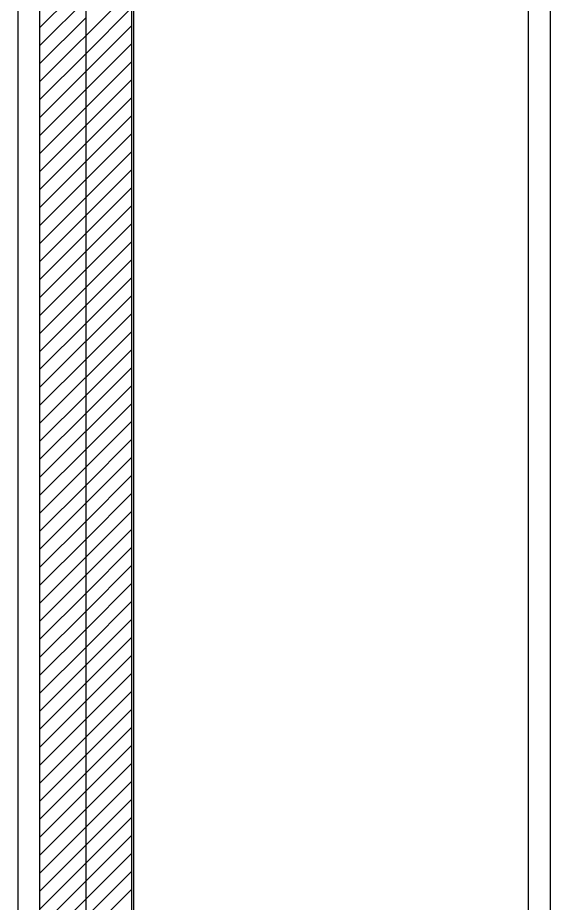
# Model space of a CAD drawing. Header units: inches. Extents: x -12530 to 36157, y 78659 to 110077.
# Drawn here: x 8640.3 to 8908.9, y 92818.3 to 93264.6 of the extents above; entities that cross this region are included whole.
import ezdxf

# ---------------------------------------------------------------- set-up
doc = ezdxf.new("R2010")
doc.units = ezdxf.units.IN
doc.header["$MEASUREMENT"] = 0
doc.layers.add('freecads.com', color=7, linetype='Continuous')

msp = doc.modelspace()

# ---------------------------------------------------------------- linework, layer by layer
at = {"layer": 'freecads.com', "ltscale": 0.5}
for p, q in [((8640.3, 94799.09), (8640.3, 92476.02)), ((8908.88, 94799.09), (8908.88, 92455.5)), ((8698.64, 94763.18), (8698.64, 92476.02)), ((8897.68, 94763.18), (8897.68, 92476.02))]:
    msp.add_line(p, q, dxfattribs=at)
at = {"layer": 'freecads.com'}
for p, q in [((8651.5, 92481.15), (8651.5, 94772.62)), ((8697.66, 94772.62), (8697.66, 92481.15)), ((8674.58, 94666), (8674.58, 92587.76))]:
    msp.add_line(p, q, dxfattribs=at)
at = {"layer": 'freecads.com', "ltscale": 0.4}
for p, q in [((8651.5, 93259.66), (8697.66, 93305.82)), ((8651.5, 93250.59), (8697.66, 93296.75)), ((8651.5, 93232.46), (8697.66, 93278.62)), ((8674.58, 93246.47), (8697.66, 93269.55)), ((8651.5, 93241.52), (8674.58, 93264.6)), ((8651.5, 93214.32), (8697.66, 93260.48)), ((8674.58, 93228.34), (8697.66, 93251.42)), ((8651.5, 93223.39), (8674.58, 93246.47)), ((8651.5, 93196.19), (8697.66, 93242.35)), ((8674.58, 93210.2), (8697.66, 93233.28)), ((8651.5, 93205.26), (8674.58, 93228.34)), ((8674.58, 93201.14), (8697.66, 93224.22)), ((8674.58, 93192.07), (8697.66, 93215.15)), ((8651.5, 93187.12), (8674.58, 93210.2)), ((8651.5, 93159.92), (8697.66, 93206.08)), ((8651.5, 93178.06), (8674.58, 93201.14)), ((8651.5, 93150.86), (8697.66, 93197.02)), ((8651.5, 93168.99), (8674.58, 93192.07)), ((8651.5, 93141.79), (8697.66, 93187.95)), ((8651.5, 93132.72), (8697.66, 93178.88)), ((8674.58, 93146.74), (8697.66, 93169.82)), ((8651.5, 93114.59), (8697.66, 93160.75)), ((8674.58, 93128.6), (8697.66, 93151.68)), ((8651.5, 93123.66), (8674.58, 93146.74)), ((8651.5, 93096.46), (8697.66, 93142.62)), ((8674.58, 93110.47), (8697.66, 93133.55)), ((8651.5, 93105.52), (8674.58, 93128.6)), ((8651.5, 93078.32), (8697.66, 93124.48)), ((8674.58, 93092.34), (8697.66, 93115.42)), ((8651.5, 93087.39), (8674.58, 93110.47)), ((8651.5, 93060.19), (8697.66, 93106.35)), ((8674.58, 93074.2), (8697.66, 93097.28)), ((8651.5, 93069.26), (8674.58, 93092.34)), ((8674.58, 93065.14), (8697.66, 93088.22)), ((8651.5, 93032.99), (8697.66, 93079.15)), ((8651.5, 93051.12), (8674.58, 93074.2)), ((8674.58, 93047), (8697.66, 93070.08)), ((8651.5, 93042.06), (8674.58, 93065.14)), ((8651.5, 93014.86), (8697.66, 93061.02)), ((8674.58, 93028.87), (8697.66, 93051.95)), ((8651.5, 93023.92), (8674.58, 93047)), ((8651.5, 92996.73), (8697.66, 93042.88)), ((8674.58, 93010.74), (8697.66, 93033.82)), ((8651.5, 93005.79), (8674.58, 93028.87)), ((8674.58, 93001.67), (8697.66, 93024.75)), ((8651.5, 92969.53), (8697.66, 93015.68)), ((8651.5, 92987.66), (8674.58, 93010.74)), ((8651.5, 92960.46), (8697.66, 93006.62)), ((8651.5, 92978.59), (8674.58, 93001.67)), ((8674.58, 92974.47), (8697.66, 92997.55)), ((8674.58, 92965.41), (8697.66, 92988.49)), ((8674.58, 92956.34), (8697.66, 92979.42)), ((8651.5, 92951.39), (8674.58, 92974.47)), ((8674.58, 92947.27), (8697.66, 92970.35)), ((8651.5, 92942.33), (8674.58, 92965.41)), ((8674.58, 92938.21), (8697.66, 92961.29)), ((8651.5, 92933.26), (8674.58, 92956.34)), ((8651.5, 92906.06), (8697.66, 92952.22)), ((8651.5, 92924.19), (8674.58, 92947.27)), ((8674.58, 92920.07), (8697.66, 92943.15)), ((8651.5, 92915.13), (8674.58, 92938.21)), ((8674.58, 92911.01), (8697.66, 92934.09)), ((8674.58, 92901.94), (8697.66, 92925.02)), ((8651.5, 92896.99), (8674.58, 92920.07)), ((8674.58, 92892.87), (8697.66, 92915.95)), ((8651.5, 92887.93), (8674.58, 92911.01)), ((8674.58, 92883.81), (8697.66, 92906.89)), ((8651.5, 92878.86), (8674.58, 92901.94)), ((8674.58, 92874.74), (8697.66, 92897.82)), ((8651.5, 92869.79), (8674.58, 92892.87)), ((8674.58, 92865.67), (8697.66, 92888.75)), ((8651.5, 92860.73), (8674.58, 92883.81)), ((8674.58, 92856.61), (8697.66, 92879.69)), ((8651.5, 92851.66), (8674.58, 92874.74)), ((8674.58, 92847.54), (8697.66, 92870.62)), ((8651.5, 92842.59), (8674.58, 92865.67)), ((8651.5, 92815.39), (8697.66, 92861.55)), ((8651.5, 92833.53), (8674.58, 92856.61)), ((8651.5, 92806.33), (8697.66, 92852.49)), ((8651.5, 92824.46), (8674.58, 92847.54)), ((8674.58, 92820.34), (8697.66, 92843.42)), ((8651.5, 92788.19), (8697.66, 92834.35)), ((8651.5, 92779.13), (8697.66, 92825.29)), ((8651.5, 92797.26), (8674.58, 92820.34))]:
    msp.add_line(p, q, dxfattribs=at)

doc.saveas('drawing.dxf')
